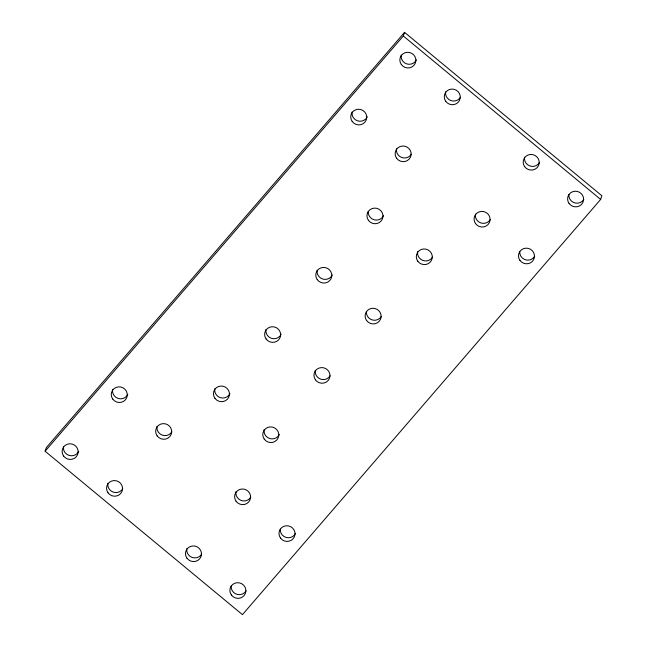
<?xml version="1.0" encoding="UTF-8"?>
<svg xmlns="http://www.w3.org/2000/svg" width="647" height="647" viewBox="0 0 647 647"><rect width="100%" height="100%" fill="white"/><g stroke="black" fill="none" stroke-linecap="round" stroke-linejoin="round"><path stroke-width="0.97" d="M45.112 451.226L46.366 447.57L404.553 32.35L601.888 195.774L600.634 199.43L242.447 614.65L45.112 451.226L403.299 36.006L404.553 32.35M403.299 36.006L600.634 199.43M411.355 154.18A8.039 7.804 18.9 0 1 396.498 148.729M460.478 97.236A8.039 7.804 18.9 0 1 445.621 91.785M583.82 199.381A8.039 7.804 18.9 0 1 568.867 194.601M539.412 162.607A8.039 7.804 18.9 0 1 524.555 157.156M416.401 59.872A8.039 7.804 18.9 0 1 401.221 55.011M367.278 116.816A8.039 7.804 18.9 0 1 352.097 111.955M490.297 219.551A8.039 7.804 18.9 0 1 475.432 214.1M534.697 256.325A8.039 7.804 18.9 0 1 519.743 251.546M295.542 533.33A8.039 7.804 18.9 0 1 280.272 529.149M250.818 497.155A8.039 7.804 18.9 0 1 235.961 491.704M171.884 431.784A8.039 7.804 18.9 0 1 157.019 426.333M127.799 394.419A8.039 7.804 18.9 0 1 112.618 389.559M246.095 590.873A8.039 7.804 18.9 0 1 231.149 586.093M201.694 554.099A8.039 7.804 18.9 0 1 186.837 548.648M122.76 488.736A8.039 7.804 18.9 0 1 107.895 483.277M78.675 451.363A8.039 7.804 18.9 0 1 63.495 446.503M279.318 434.477A8.039 7.804 18.9 0 1 264.138 429.616M330.172 375.761A8.039 7.804 18.9 0 1 315.307 370.302M381.342 316.44A8.039 7.804 18.9 0 1 366.388 311.66M432.511 257.126A8.039 7.804 18.9 0 1 417.647 251.667M383.493 215.669A8.039 7.804 18.9 0 1 368.224 211.488M332.323 274.983A8.039 7.804 18.9 0 1 317.143 270.131M281.154 334.305A8.039 7.804 18.9 0 1 265.974 329.444M229.984 393.619A8.039 7.804 18.9 0 1 214.804 388.766M396.603 158.248A8.039 7.804 18.9 0 0 410.424 157.237A8.039 7.804 18.9 0 0 402.402 146.036A8.039 7.804 18.9 0 0 396.603 158.248M445.726 101.304A8.039 7.804 18.9 0 0 459.548 100.293A8.039 7.804 18.9 0 0 451.525 89.092A8.039 7.804 18.9 0 0 445.726 101.304M112.732 399.078A8.039 7.804 18.9 0 0 126.553 398.067A8.039 7.804 18.9 0 0 118.522 386.866A8.039 7.804 18.9 0 0 112.732 399.078M401.326 64.53A8.039 7.804 18.9 0 0 415.148 63.519A8.039 7.804 18.9 0 0 407.125 52.318A8.039 7.804 18.9 0 0 401.326 64.53M352.203 121.474A8.039 7.804 18.9 0 0 366.024 120.463A8.039 7.804 18.9 0 0 358.001 109.262A8.039 7.804 18.9 0 0 352.203 121.474M475.537 223.619A8.039 7.804 18.9 0 0 489.358 222.608A8.039 7.804 18.9 0 0 481.336 211.407A8.039 7.804 18.9 0 0 475.537 223.619M524.66 166.675A8.039 7.804 18.9 0 0 538.482 165.664A8.039 7.804 18.9 0 0 530.459 154.463A8.039 7.804 18.9 0 0 524.66 166.675M569.069 203.449A8.039 7.804 18.9 0 0 582.882 202.438A8.039 7.804 18.9 0 0 574.859 191.229A8.039 7.804 18.9 0 0 569.069 203.449M519.945 260.393A8.039 7.804 18.9 0 0 533.759 259.382A8.039 7.804 18.9 0 0 525.736 248.173A8.039 7.804 18.9 0 0 519.945 260.393M280.466 537.997A8.039 7.804 18.9 0 0 294.288 536.986A8.039 7.804 18.9 0 0 286.265 525.776A8.039 7.804 18.9 0 0 280.466 537.997M236.066 501.223A8.039 7.804 18.9 0 0 249.888 500.212A8.039 7.804 18.9 0 0 241.865 489.011A8.039 7.804 18.9 0 0 236.066 501.223M231.343 594.941A8.039 7.804 18.9 0 0 245.164 593.93A8.039 7.804 18.9 0 0 237.142 582.721A8.039 7.804 18.9 0 0 231.343 594.941M186.943 558.167A8.039 7.804 18.9 0 0 200.764 557.156A8.039 7.804 18.9 0 0 192.741 545.955A8.039 7.804 18.9 0 0 186.943 558.167M108.009 492.796A8.039 7.804 18.9 0 0 121.83 491.785A8.039 7.804 18.9 0 0 113.807 480.584A8.039 7.804 18.9 0 0 108.009 492.796M157.132 435.852A8.039 7.804 18.9 0 0 170.954 434.841A8.039 7.804 18.9 0 0 162.931 423.639A8.039 7.804 18.9 0 0 157.132 435.852M63.608 456.022A8.039 7.804 18.9 0 0 77.43 455.011A8.039 7.804 18.9 0 0 69.407 443.81A8.039 7.804 18.9 0 0 63.608 456.022M417.76 261.186A8.039 7.804 18.9 0 0 431.581 260.175A8.039 7.804 18.9 0 0 423.55 248.974A8.039 7.804 18.9 0 0 417.76 261.186M368.426 220.328A8.039 7.804 18.9 0 0 382.24 219.317A8.039 7.804 18.9 0 0 374.217 208.116A8.039 7.804 18.9 0 0 368.426 220.328M317.256 279.65A8.039 7.804 18.9 0 0 331.07 278.639A8.039 7.804 18.9 0 0 323.047 267.437A8.039 7.804 18.9 0 0 317.256 279.65M366.59 320.508A8.039 7.804 18.9 0 0 380.412 319.497A8.039 7.804 18.9 0 0 372.381 308.287A8.039 7.804 18.9 0 0 366.59 320.508M315.421 379.821A8.039 7.804 18.9 0 0 329.242 378.81A8.039 7.804 18.9 0 0 321.211 367.609A8.039 7.804 18.9 0 0 315.421 379.821M264.251 439.135A8.039 7.804 18.9 0 0 278.073 438.132A8.039 7.804 18.9 0 0 270.042 426.923A8.039 7.804 18.9 0 0 264.251 439.135M214.917 398.285A8.039 7.804 18.9 0 0 228.731 397.274A8.039 7.804 18.9 0 0 220.708 386.065A8.039 7.804 18.9 0 0 214.917 398.285M266.087 338.963A8.039 7.804 18.9 0 0 279.9 337.952A8.039 7.804 18.9 0 0 271.877 326.751A8.039 7.804 18.9 0 0 266.087 338.963"/></g></svg>
